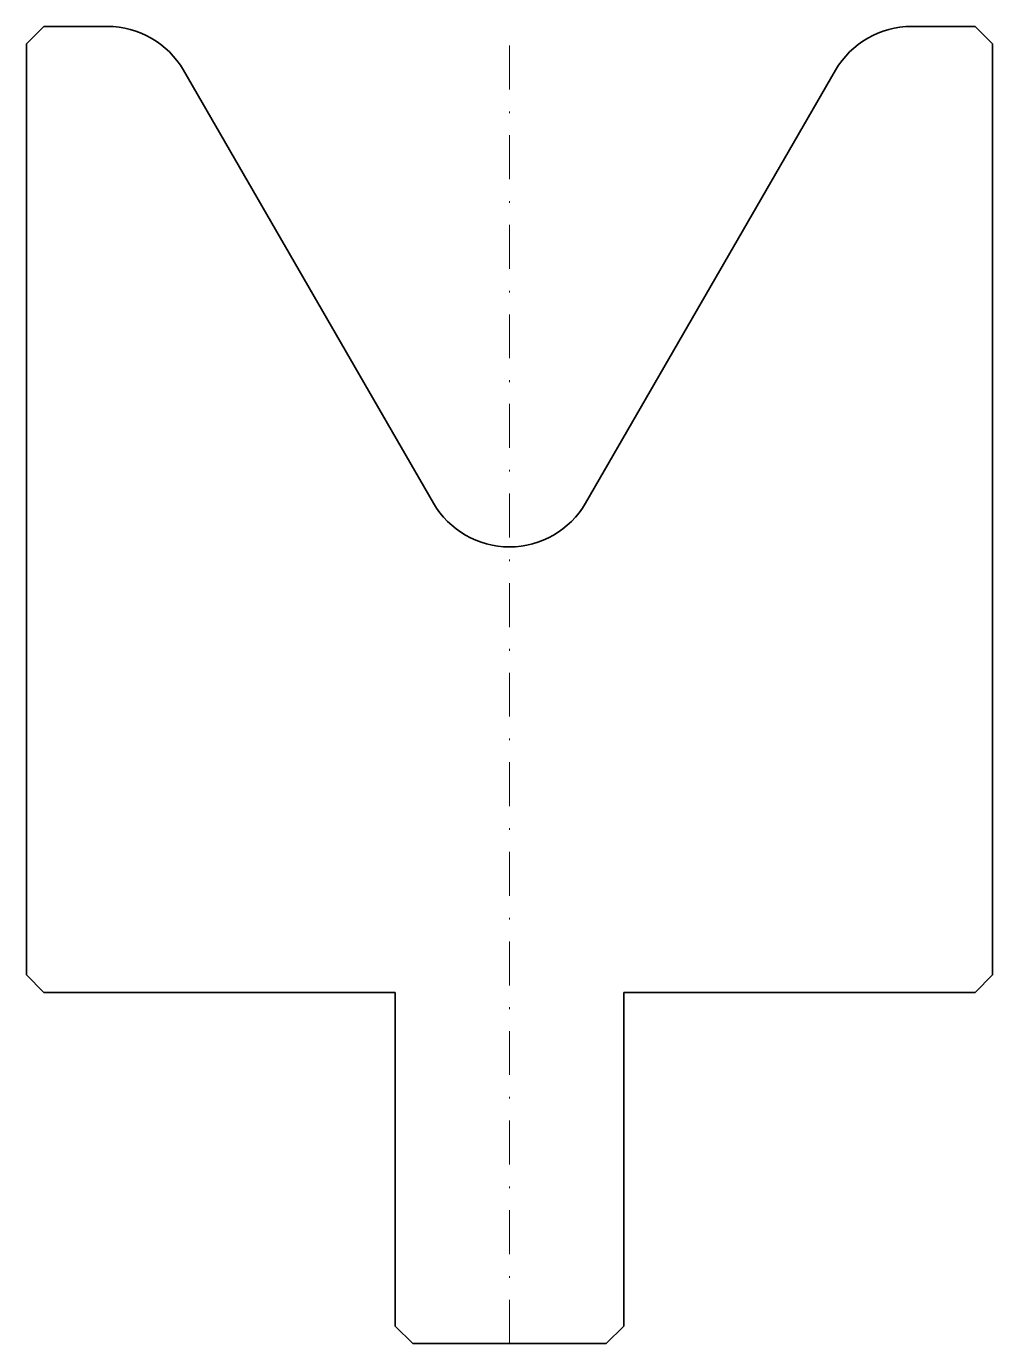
# Model space of a CAD drawing. Header units: millimetres. Extents: x -27.5 to 27.5, y -75 to 0.
import ezdxf

# ---------------------------------------------------------------- set-up
doc = ezdxf.new("R2010")
doc.units = ezdxf.units.MM
doc.header["$LTSCALE"] = 5
doc.linetypes.add('AUSGEZOGEN', pattern=[0])
doc.linetypes.add('DASHDOT', pattern=[1, 0.5, -0.25, 0, -0.25])
doc.layers.add('2', color=7, linetype='Continuous')

msp = doc.modelspace()

# ---------------------------------------------------------------- linework, layer by layer
at = {"layer": '2', "color": 7, "linetype": 'AUSGEZOGEN', "lineweight": 35}
for p, q in [((-27.5, -1), (-26.5, 0)), ((-26.5, 0), (-22.887, 0)), ((22.887, 0), (26.5, 0)), ((26.5, 0), (27.5, -1)), ((-27.5, -54), (-27.5, -1)), ((27.5, -1), (27.5, -54)), ((-18.557, -2.5), (-4.33, -27.141)), ((4.33, -27.141), (18.557, -2.5)), ((-26.5, -55), (-27.5, -54)), ((27.5, -54), (26.5, -55)), ((-6.5, -55), (-26.5, -55)), ((-6.5, -74), (-6.5, -55)), ((26.5, -55), (6.5, -55)), ((6.5, -55), (6.5, -74)), ((-5.5, -75), (-6.5, -74)), ((6.5, -74), (5.5, -75)), ((5.5, -75), (-5.5, -75))]:
    msp.add_line(p, q, dxfattribs=at)
at = {"layer": '2', "color": 7, "linetype": 'DASHDOT', "lineweight": 18}
msp.add_line((0, -75), (0, 0), dxfattribs=at)
at = {"layer": '2', "color": 7, "linetype": 'AUSGEZOGEN', "lineweight": 35}
for centre, start, end in [((-22.887, -5), 30, 90), ((22.887, -5), 90, 150), ((0, -24.641), 210, 330)]:
    msp.add_arc(centre, 5, start, end, dxfattribs=at)

doc.saveas('drawing.dxf')
